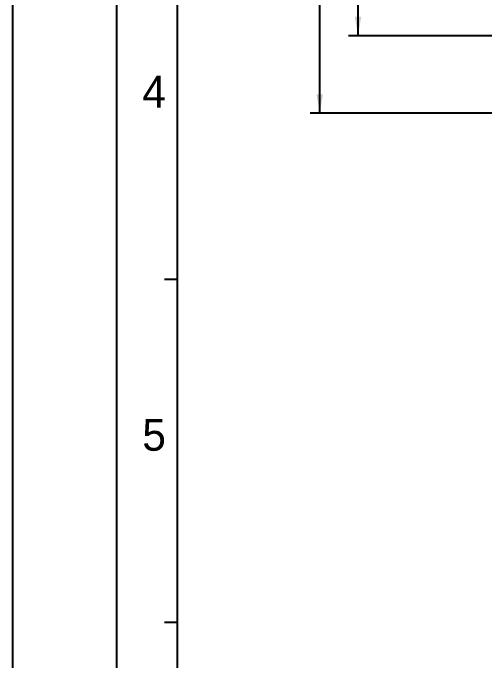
# Model space of a CAD drawing. Header units: millimetres. Extents: x 0 to 841, y 0 to 594.
# Drawn here: x 0 to 74.1, y 295.4 to 397.3 of the extents above; entities that cross this region are included whole.
import ezdxf

# ---------------------------------------------------------------- set-up
doc = ezdxf.new("R2010")
doc.units = ezdxf.units.MM
doc.header["$LTSCALE"] = 46.255
doc.layers.get('0').update_dxf_attribs({"linetype": 'CONTINUOUS'})
doc.styles.get("Standard").update_dxf_attribs({"font": 'txt', "width": 0.8})
doc.styles.add('TEXTSTYLE_2', font='txt')
doc.dimstyles.new('DIMSTYLE_1', dxfattribs={"dimtxt": 2.5, "dimasz": 3, "dimexe": 1.5, "dimexo": 1.2, "dimtad": 1, "dimdsep": 46, "dimtxsty": 'STANDARD', "dimblk": '_FILLED', "dimblk1": '_FILLED', "dimblk2": '_FILLED', "dimcen": 0.09, "dimazin": 2, "dimtp": 0.01, "dimtm": 0.01, "dimtfac": 1, "dimtofl": 0, "dimtmove": 0, "dimatfit": 3, "dimldrblk": '_FILLED', "dimfxl": 1, "dimtolj": 1, "dimarcsym": 0})

# ---------------------------------------------------------------- blocks, each defined once
blk = doc.blocks.new('_FILLED')
at = {"color": 0, "linetype": 'BYBLOCK'}
blk.add_solid([(0, 0), (-1, 0.167), (-1, -0.167)], dxfattribs=at)
blk = doc.blocks.new('*D4')
at = {"color": 7, "linetype": 'CONTINUOUS'}
for p, q in [((75.93, 512.99), (46.75, 512.99)), ((48.25, 512.99), (48.25, 447.24)), ((48.25, 381.49), (48.25, 447.24)), ((76.69, 381.49), (46.75, 381.49))]:
    blk.add_line(p, q, dxfattribs=at)
at = {"color": 7, "linetype": 'CONTINUOUS', "xscale": 3, "yscale": 3, "zscale": 3}
for p, rotation in [((48.25, 512.99), 90), ((48.25, 381.49), 270)]:
    blk.add_blockref('_FILLED', p, dxfattribs=dict(at, rotation=rotation))
at = {"color": 7, "linetype": 'CONTINUOUS', "insert": (45.13, 454.08), "char_height": 2.5, "width": 10, "attachment_point": 2, "rotation": 90, "line_spacing_factor": 0.9}
blk.add_mtext('131.5', dxfattribs=at)
blk = doc.blocks.new('*D25')
at = {"color": 7, "linetype": 'CONTINUOUS'}
for p, q in [((75.23, 511.79), (52.78, 511.79)), ((54.28, 511.79), (54.28, 452.74)), ((54.28, 393.69), (54.28, 452.74)), ((354.83, 393.69), (52.78, 393.69))]:
    blk.add_line(p, q, dxfattribs=at)
at = {"color": 7, "linetype": 'CONTINUOUS', "xscale": 3, "yscale": 3, "zscale": 3}
for p, rotation in [((54.28, 511.79), 90), ((54.28, 393.69), 270)]:
    blk.add_blockref('_FILLED', p, dxfattribs=dict(at, rotation=rotation))
at = {"color": 7, "linetype": 'CONTINUOUS', "insert": (51.16, 454.12), "char_height": 2.5, "width": 10, "attachment_point": 2, "rotation": 90, "line_spacing_factor": 0.9}
blk.add_mtext('118.1', dxfattribs=at)

msp = doc.modelspace()

# ---------------------------------------------------------------- linework, layer by layer
at = {"color": 7, "linetype": 'CONTINUOUS'}
for p, q in [((0, 0), (0, 594)), ((16.342, 23.885), (16.342, 574.885)), ((25.842, 566.885), (25.842, 31.385)), ((23.842, 355.385), (25.842, 355.385)), ((23.842, 301.385), (25.842, 301.385))]:
    msp.add_line(p, q, dxfattribs=at)

# ---------------------------------------------------------------- texts
at = {"color": 7, "linetype": 'CONTINUOUS', "char_height": 5, "width": 5, "attachment_point": 1, "line_spacing_factor": 0.9, "style": 'TEXTSTYLE_2'}
for s, insert in [('4', (20.342, 387.385)), ('5', (20.342, 333.385))]:
    msp.add_mtext(s, dxfattribs=dict(at, insert=insert))

# ---------------------------------------------------------------- dimensions: what is measured, and where the dimension line sits
at = {"color": 7, "linetype": 'CONTINUOUS'}
for base, p1, p2, picture, middle in [((48.254, 381.495), (77.132, 512.995), (77.894, 381.495), '*D4', (48.254, 454.396)), ((54.281, 393.695), (76.432, 511.795), (356.029, 393.695), '*D25', (54.281, 454.119))]:
    dim = msp.add_linear_dim(base=base, p1=p1, p2=p2, angle=270, dimstyle='DIMSTYLE_1', dxfattribs=at)
    dim.commit()
    dim.dimension.update_dxf_attribs({"geometry": picture, "text_midpoint": middle, "dimtype": 160})

doc.saveas('drawing.dxf')
